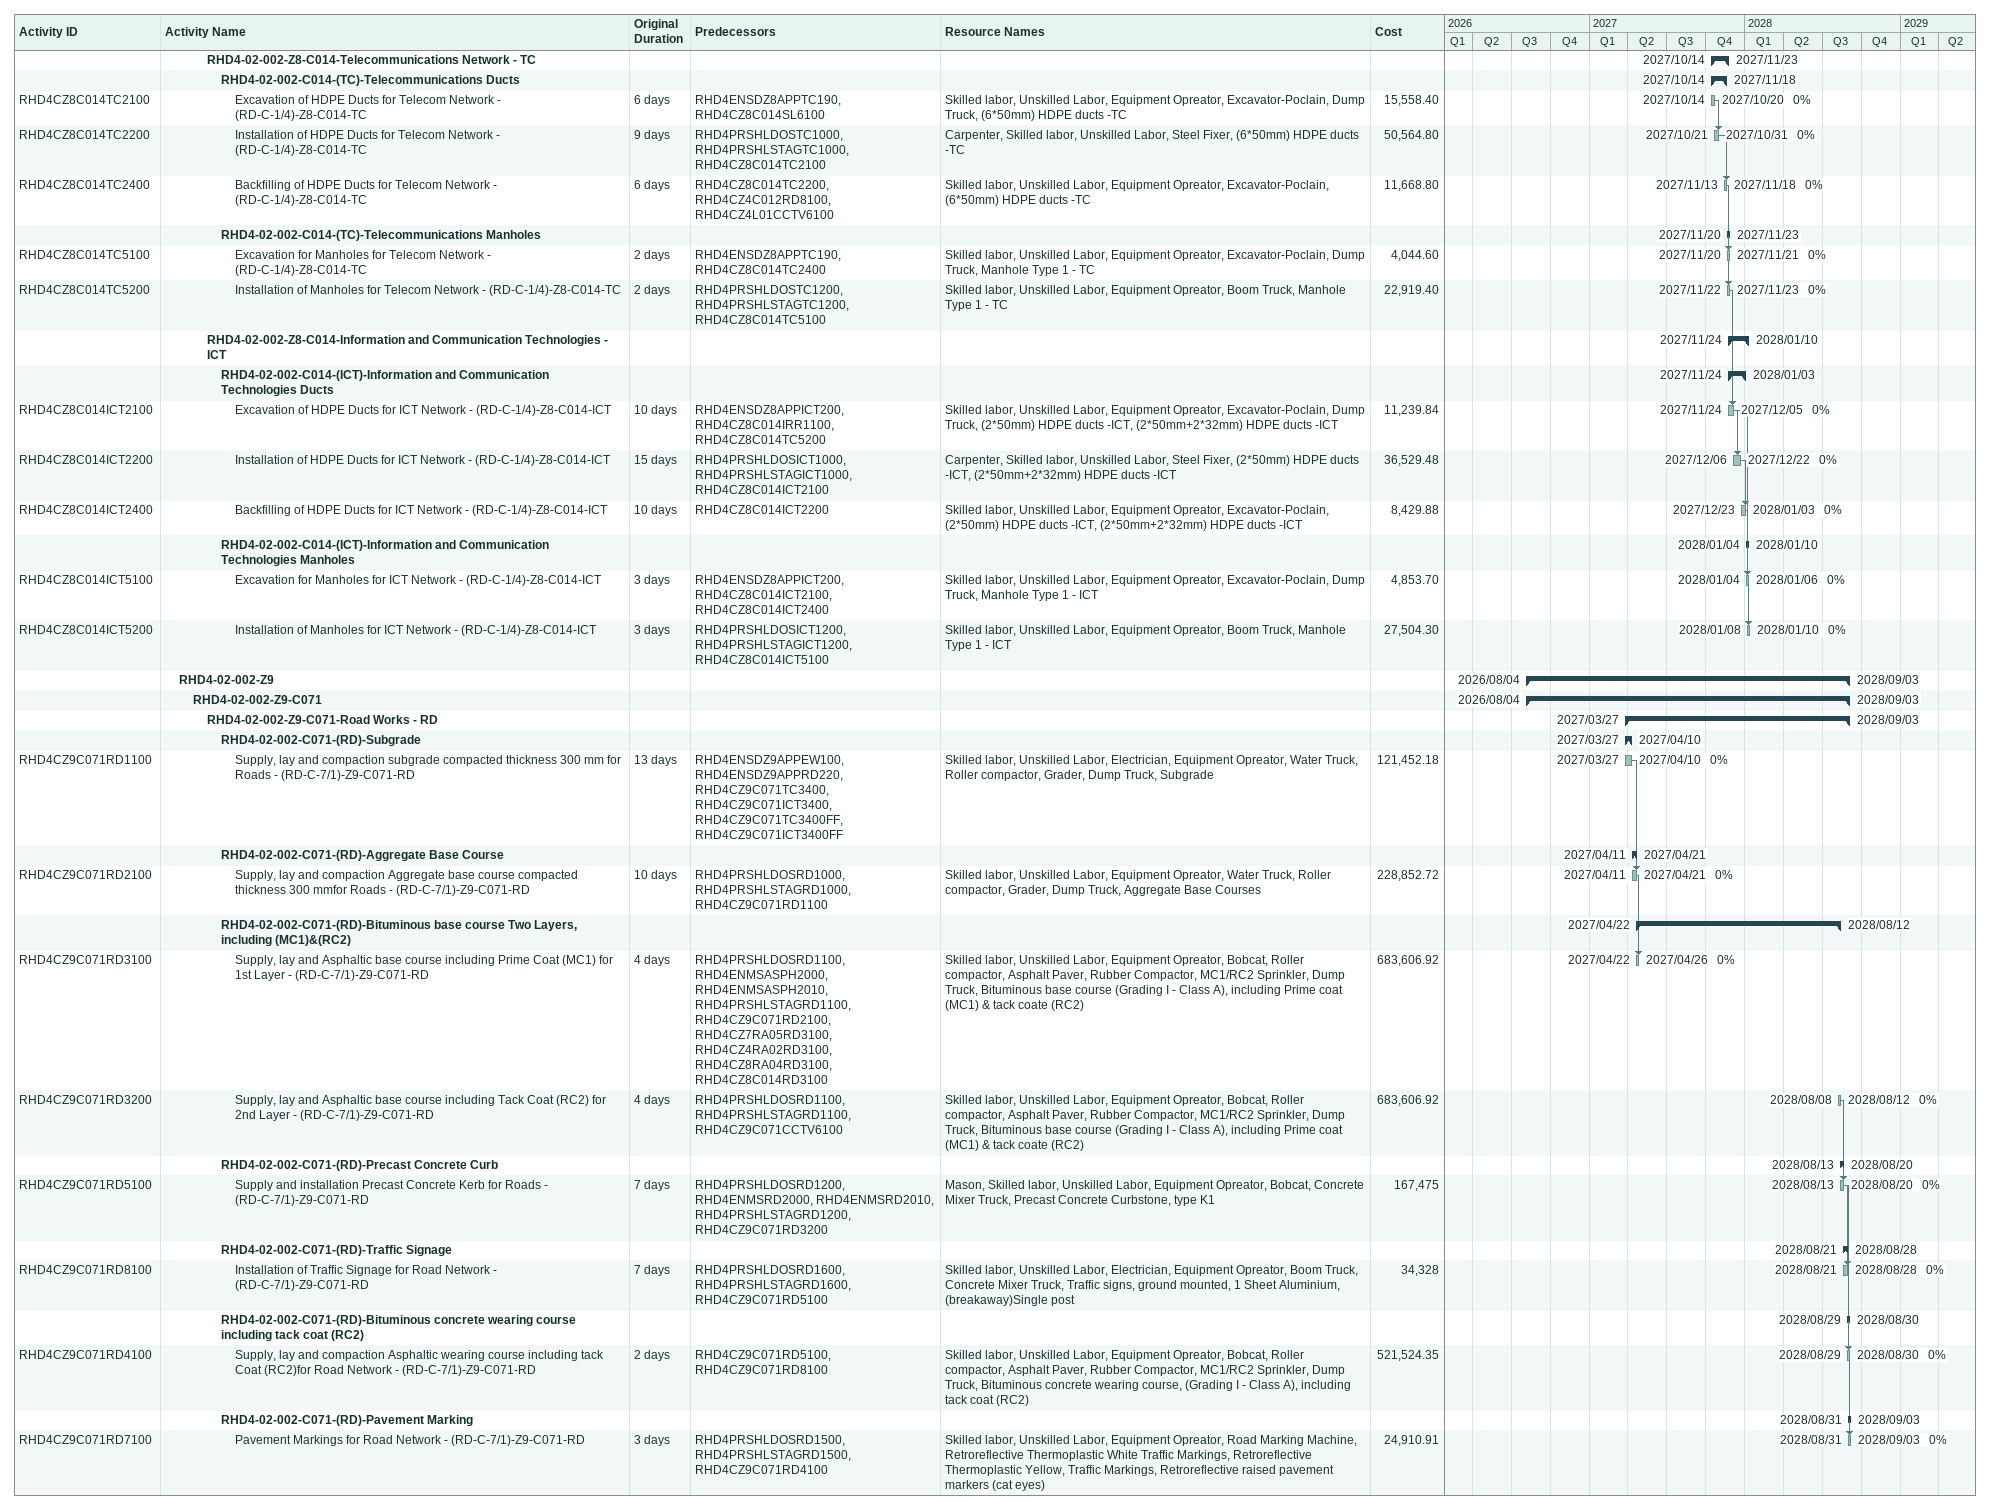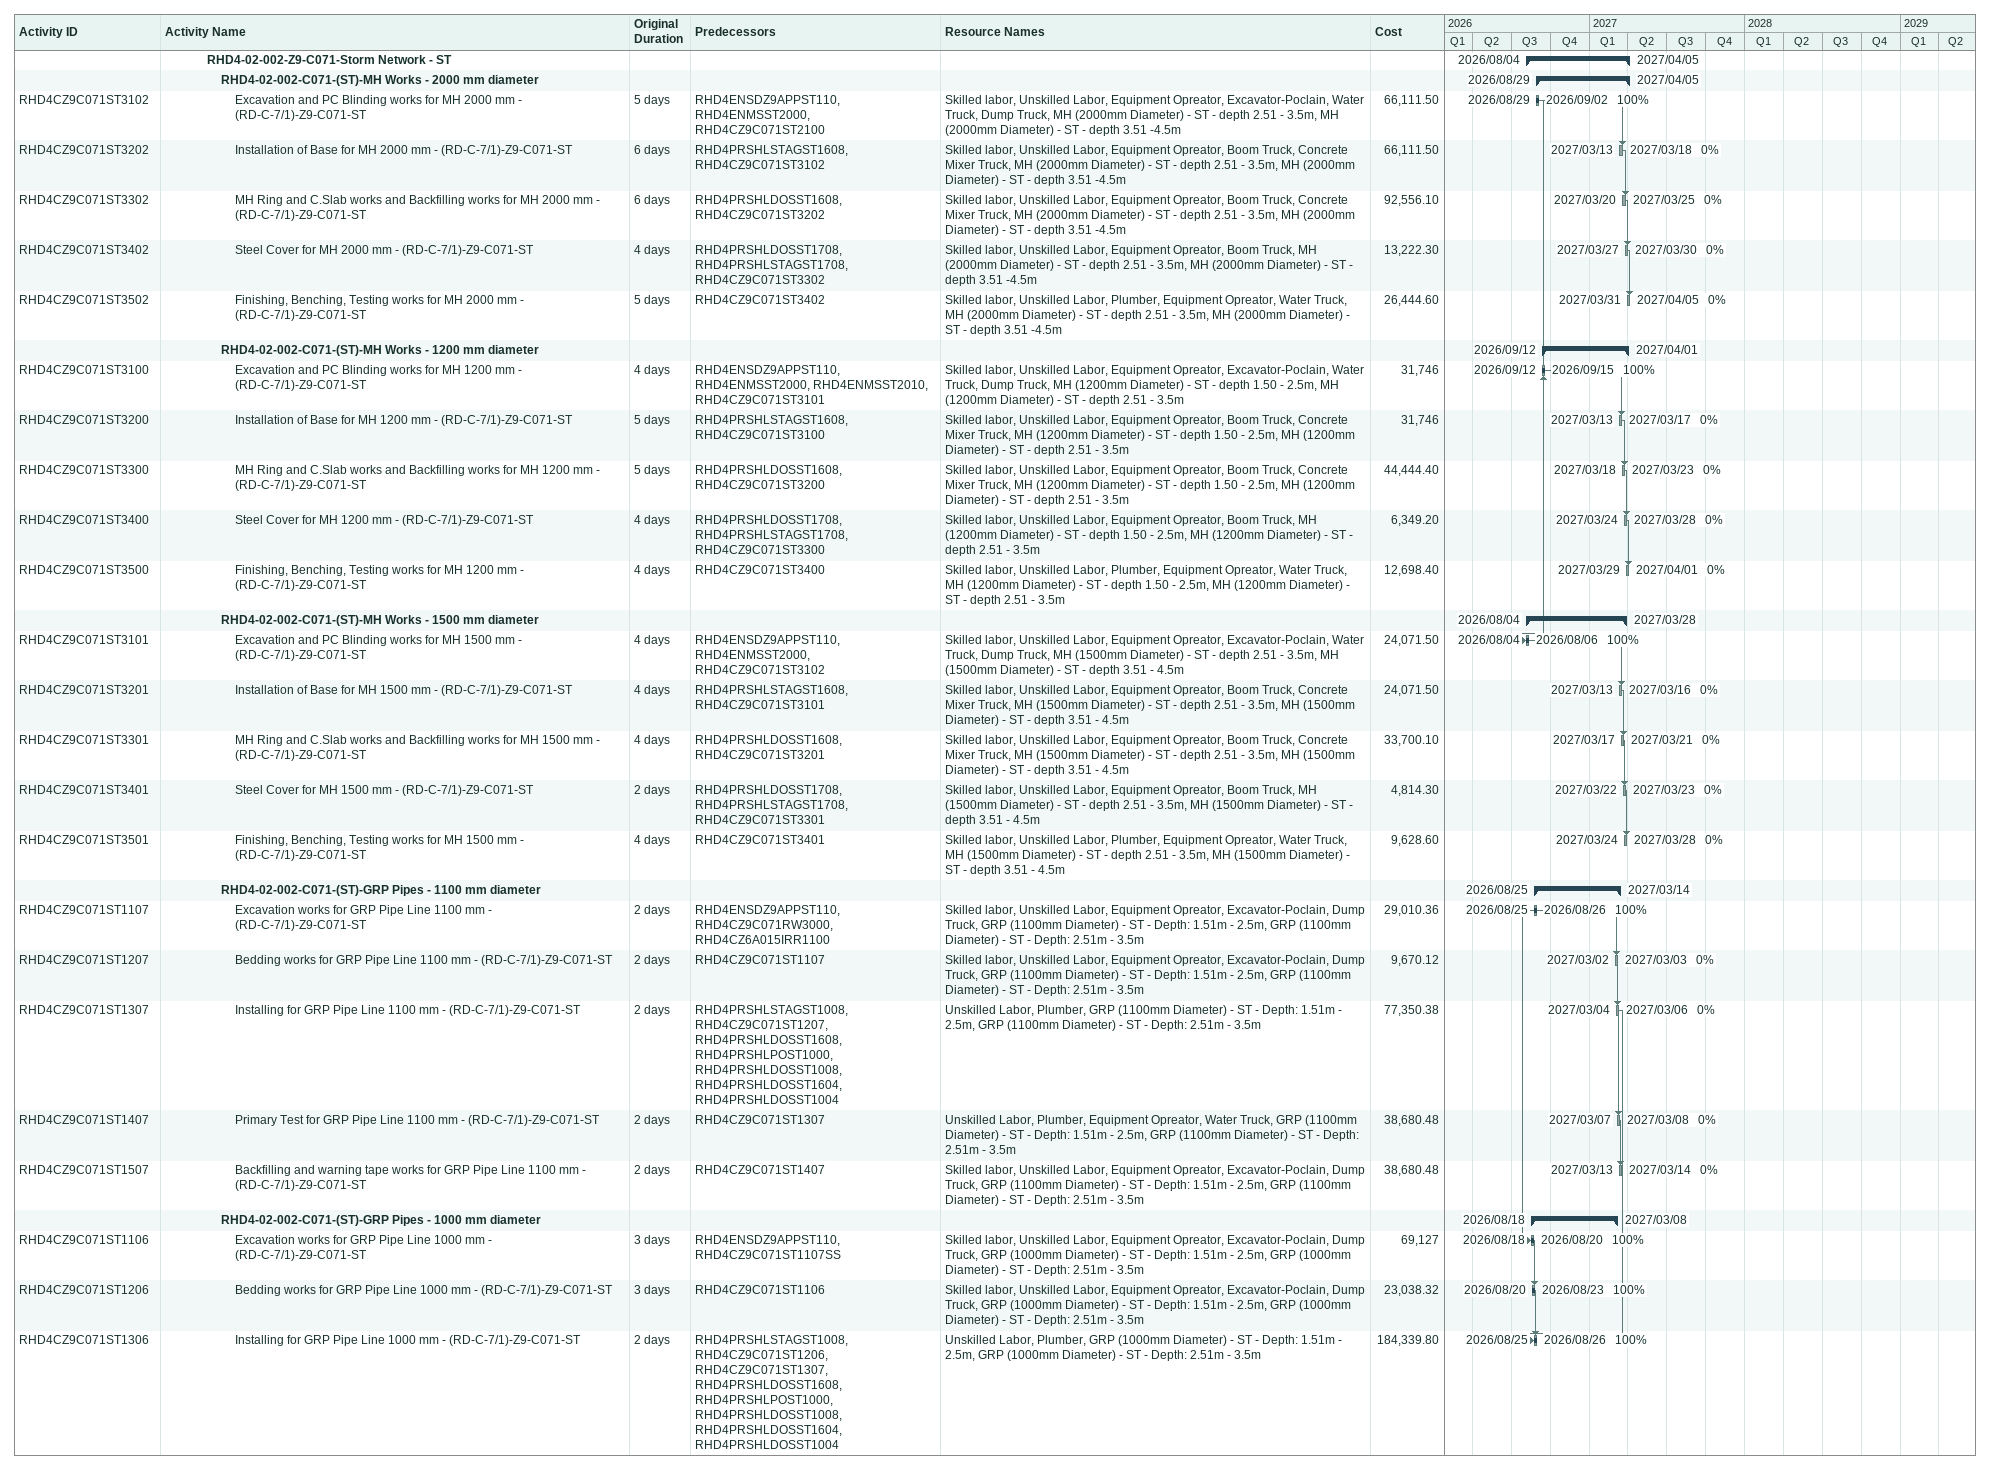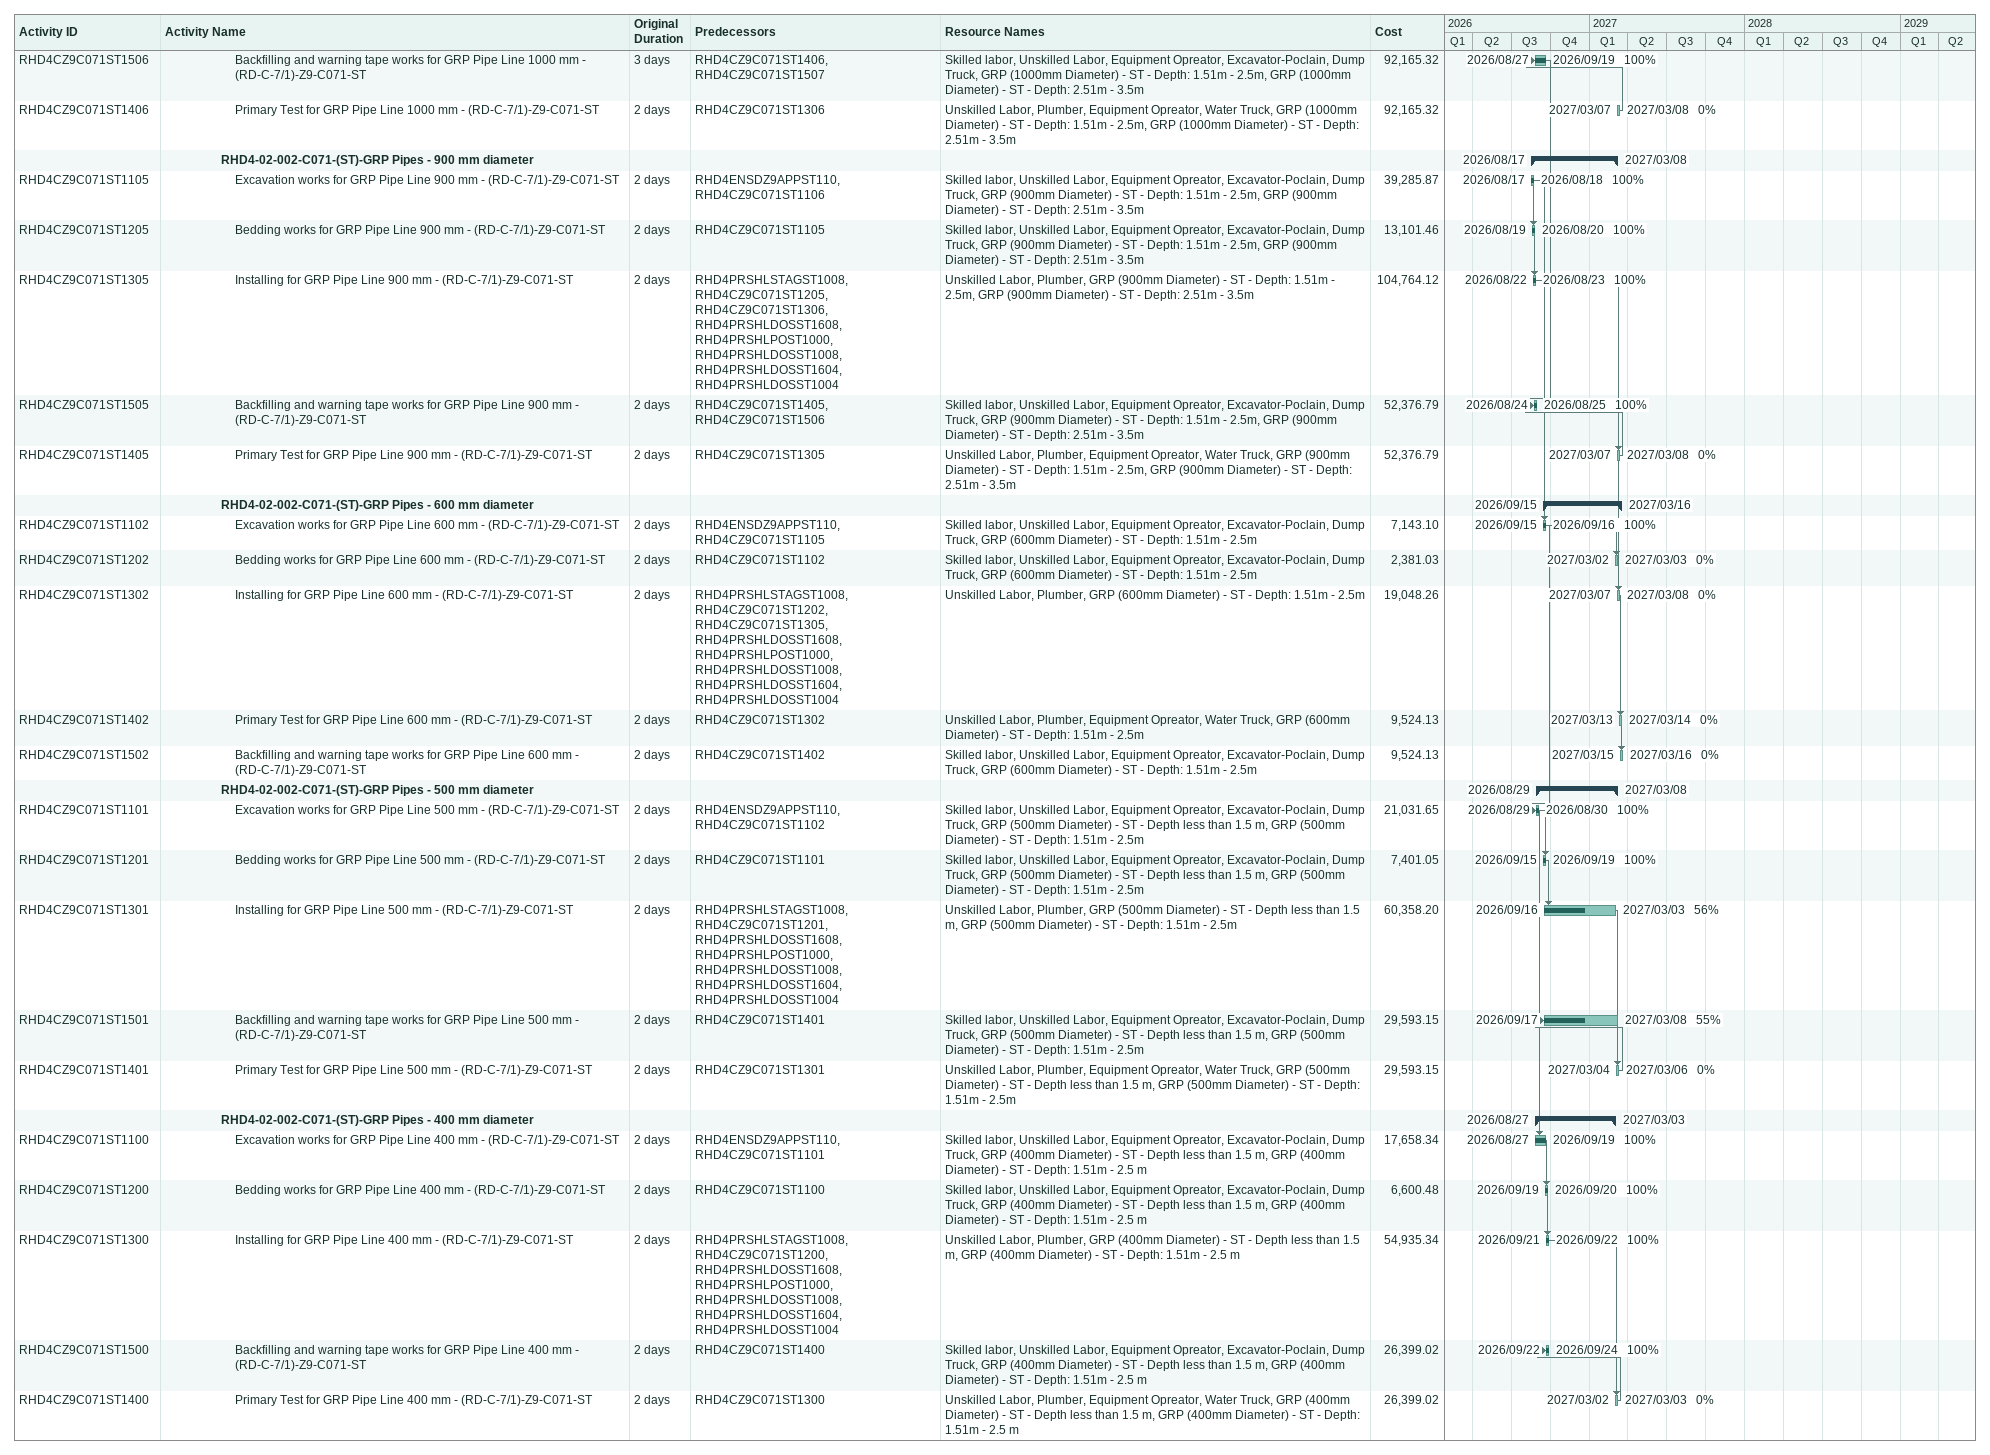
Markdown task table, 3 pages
| ID | Level | Task | Original duration | Start | Finish | Predecessors | Resources | % complete | Cost |
|---|---|---|---|---|---|---|---|---|---|
|  | 4 | **RHD4-02-002-Z8-C014-Telecommunications Network - TC** |  | 2027-10-14 | 2027-11-23 |  |  |  |  |
|  | 5 | **RHD4-02-002-C014-(TC)-Telecommunications Ducts** |  | 2027-10-14 | 2027-11-18 |  |  |  |  |
| RHD4CZ8C014TC2100 | 6 | Excavation of HDPE Ducts for Telecom Network - (RD-C-1/4)-Z8-C014-TC | 6d | 2027-10-14 | 2027-10-20 | RHD4ENSDZ8APPTC190, RHD4CZ8C014SL6100 | Skilled labor, Unskilled Labor, Equipment Opreator, Excavator-Poclain, Dump Truck, (6*50mm) HDPE ducts -TC | 0 | 15558.40 |
| RHD4CZ8C014TC2200 | 6 | Installation of HDPE Ducts for Telecom Network - (RD-C-1/4)-Z8-C014-TC | 9d | 2027-10-21 | 2027-10-31 | RHD4PRSHLDOSTC1000, RHD4PRSHLSTAGTC1000, RHD4CZ8C014TC2100 | Carpenter, Skilled labor, Unskilled Labor, Steel Fixer, (6*50mm) HDPE ducts -TC | 0 | 50564.80 |
| RHD4CZ8C014TC2400 | 6 | Backfilling of HDPE Ducts for Telecom Network - (RD-C-1/4)-Z8-C014-TC | 6d | 2027-11-13 | 2027-11-18 | RHD4CZ8C014TC2200, RHD4CZ4C012RD8100, RHD4CZ4L01CCTV6100 | Skilled labor, Unskilled Labor, Equipment Opreator, Excavator-Poclain, (6*50mm) HDPE ducts -TC | 0 | 11668.80 |
|  | 5 | **RHD4-02-002-C014-(TC)-Telecommunications Manholes** |  | 2027-11-20 | 2027-11-23 |  |  |  |  |
| RHD4CZ8C014TC5100 | 6 | Excavation for Manholes for Telecom Network - (RD-C-1/4)-Z8-C014-TC | 2d | 2027-11-20 | 2027-11-21 | RHD4ENSDZ8APPTC190, RHD4CZ8C014TC2400 | Skilled labor, Unskilled Labor, Equipment Opreator, Excavator-Poclain, Dump Truck, Manhole Type 1 - TC | 0 | 4044.60 |
| RHD4CZ8C014TC5200 | 6 | Installation of Manholes for Telecom Network - (RD-C-1/4)-Z8-C014-TC | 2d | 2027-11-22 | 2027-11-23 | RHD4PRSHLDOSTC1200, RHD4PRSHLSTAGTC1200, RHD4CZ8C014TC5100 | Skilled labor, Unskilled Labor, Equipment Opreator, Boom Truck, Manhole Type 1 - TC | 0 | 22919.40 |
|  | 4 | **RHD4-02-002-Z8-C014-Information and Communication Technologies - ICT** |  | 2027-11-24 | 2028-01-10 |  |  |  |  |
|  | 5 | **RHD4-02-002-C014-(ICT)-Information and Communication Technologies Ducts** |  | 2027-11-24 | 2028-01-03 |  |  |  |  |
| RHD4CZ8C014ICT2100 | 6 | Excavation of HDPE Ducts for ICT Network - (RD-C-1/4)-Z8-C014-ICT | 10d | 2027-11-24 | 2027-12-05 | RHD4ENSDZ8APPICT200, RHD4CZ8C014IRR1100, RHD4CZ8C014TC5200 | Skilled labor, Unskilled Labor, Equipment Opreator, Excavator-Poclain, Dump Truck, (2*50mm) HDPE ducts -ICT, (2*50mm+2*32mm) HDPE ducts -ICT | 0 | 11239.84 |
| RHD4CZ8C014ICT2200 | 6 | Installation of HDPE Ducts for ICT Network - (RD-C-1/4)-Z8-C014-ICT | 15d | 2027-12-06 | 2027-12-22 | RHD4PRSHLDOSICT1000, RHD4PRSHLSTAGICT1000, RHD4CZ8C014ICT2100 | Carpenter, Skilled labor, Unskilled Labor, Steel Fixer, (2*50mm) HDPE ducts -ICT, (2*50mm+2*32mm) HDPE ducts -ICT | 0 | 36529.48 |
| RHD4CZ8C014ICT2400 | 6 | Backfilling of HDPE Ducts for ICT Network - (RD-C-1/4)-Z8-C014-ICT | 10d | 2027-12-23 | 2028-01-03 | RHD4CZ8C014ICT2200 | Skilled labor, Unskilled Labor, Equipment Opreator, Excavator-Poclain, (2*50mm) HDPE ducts -ICT, (2*50mm+2*32mm) HDPE ducts -ICT | 0 | 8429.88 |
|  | 5 | **RHD4-02-002-C014-(ICT)-Information and Communication Technologies Manholes** |  | 2028-01-04 | 2028-01-10 |  |  |  |  |
| RHD4CZ8C014ICT5100 | 6 | Excavation for Manholes for ICT Network - (RD-C-1/4)-Z8-C014-ICT | 3d | 2028-01-04 | 2028-01-06 | RHD4ENSDZ8APPICT200, RHD4CZ8C014ICT2100, RHD4CZ8C014ICT2400 | Skilled labor, Unskilled Labor, Equipment Opreator, Excavator-Poclain, Dump Truck, Manhole Type 1 - ICT | 0 | 4853.70 |
| RHD4CZ8C014ICT5200 | 6 | Installation of Manholes for ICT Network - (RD-C-1/4)-Z8-C014-ICT | 3d | 2028-01-08 | 2028-01-10 | RHD4PRSHLDOSICT1200, RHD4PRSHLSTAGICT1200, RHD4CZ8C014ICT5100 | Skilled labor, Unskilled Labor, Equipment Opreator, Boom Truck, Manhole Type 1 - ICT | 0 | 27504.30 |
|  | 2 | **RHD4-02-002-Z9** |  | 2026-08-04 | 2028-09-03 |  |  |  |  |
|  | 3 | **RHD4-02-002-Z9-C071** |  | 2026-08-04 | 2028-09-03 |  |  |  |  |
|  | 4 | **RHD4-02-002-Z9-C071-Road Works - RD** |  | 2027-03-27 | 2028-09-03 |  |  |  |  |
|  | 5 | **RHD4-02-002-C071-(RD)-Subgrade** |  | 2027-03-27 | 2027-04-10 |  |  |  |  |
| RHD4CZ9C071RD1100 | 6 | Supply, lay and compaction subgrade compacted thickness 300 mm for Roads - (RD-C-7/1)-Z9-C071-RD | 13d | 2027-03-27 | 2027-04-10 | RHD4ENSDZ9APPEW100, RHD4ENSDZ9APPRD220, RHD4CZ9C071TC3400, RHD4CZ9C071ICT3400, RHD4CZ9C071TC3400FF, RHD4CZ9C071ICT3400FF | Skilled labor, Unskilled Labor, Electrician, Equipment Opreator, Water Truck, Roller compactor, Grader, Dump Truck, Subgrade | 0 | 121452.18 |
|  | 5 | **RHD4-02-002-C071-(RD)-Aggregate Base Course** |  | 2027-04-11 | 2027-04-21 |  |  |  |  |
| RHD4CZ9C071RD2100 | 6 | Supply, lay and compaction Aggregate base course compacted thickness 300 mmfor Roads - (RD-C-7/1)-Z9-C071-RD | 10d | 2027-04-11 | 2027-04-21 | RHD4PRSHLDOSRD1000, RHD4PRSHLSTAGRD1000, RHD4CZ9C071RD1100 | Skilled labor, Unskilled Labor, Equipment Opreator, Water Truck, Roller compactor, Grader, Dump Truck, Aggregate Base Courses | 0 | 228852.72 |
|  | 5 | **RHD4-02-002-C071-(RD)-Bituminous base course Two Layers, including (MC1)&(RC2)** |  | 2027-04-22 | 2028-08-12 |  |  |  |  |
| RHD4CZ9C071RD3100 | 6 | Supply, lay and Asphaltic base course including Prime Coat (MC1) for 1st Layer - (RD-C-7/1)-Z9-C071-RD | 4d | 2027-04-22 | 2027-04-26 | RHD4PRSHLDOSRD1100, RHD4ENMSASPH2000, RHD4ENMSASPH2010, RHD4PRSHLSTAGRD1100, RHD4CZ9C071RD2100, RHD4CZ7RA05RD3100, RHD4CZ4RA02RD3100, RHD4CZ8RA04RD3100, RHD4CZ8C014RD3100 | Skilled labor, Unskilled Labor, Equipment Opreator, Bobcat, Roller compactor, Asphalt Paver, Rubber Compactor, MC1/RC2 Sprinkler, Dump Truck, Bituminous base course (Grading I - Class A), including Prime coat (MC1) & tack coate (RC2) | 0 | 683606.92 |
| RHD4CZ9C071RD3200 | 6 | Supply, lay and Asphaltic base course including Tack Coat (RC2) for 2nd Layer - (RD-C-7/1)-Z9-C071-RD | 4d | 2028-08-08 | 2028-08-12 | RHD4PRSHLDOSRD1100, RHD4PRSHLSTAGRD1100, RHD4CZ9C071CCTV6100 | Skilled labor, Unskilled Labor, Equipment Opreator, Bobcat, Roller compactor, Asphalt Paver, Rubber Compactor, MC1/RC2 Sprinkler, Dump Truck, Bituminous base course (Grading I - Class A), including Prime coat (MC1) & tack coate (RC2) | 0 | 683606.92 |
|  | 5 | **RHD4-02-002-C071-(RD)-Precast Concrete Curb** |  | 2028-08-13 | 2028-08-20 |  |  |  |  |
| RHD4CZ9C071RD5100 | 6 | Supply and installation Precast Concrete Kerb for Roads - (RD-C-7/1)-Z9-C071-RD | 7d | 2028-08-13 | 2028-08-20 | RHD4PRSHLDOSRD1200, RHD4ENMSRD2000, RHD4ENMSRD2010, RHD4PRSHLSTAGRD1200, RHD4CZ9C071RD3200 | Mason, Skilled labor, Unskilled Labor, Equipment Opreator, Bobcat, Concrete Mixer Truck, Precast Concrete Curbstone, type K1 | 0 | 167475 |
|  | 5 | **RHD4-02-002-C071-(RD)-Traffic Signage** |  | 2028-08-21 | 2028-08-28 |  |  |  |  |
| RHD4CZ9C071RD8100 | 6 | Installation of Traffic Signage for Road Network - (RD-C-7/1)-Z9-C071-RD | 7d | 2028-08-21 | 2028-08-28 | RHD4PRSHLDOSRD1600, RHD4PRSHLSTAGRD1600, RHD4CZ9C071RD5100 | Skilled labor, Unskilled Labor, Electrician, Equipment Opreator, Boom Truck, Concrete Mixer Truck, Traffic signs, ground mounted, 1 Sheet Aluminium, (breakaway)Single post | 0 | 34328 |
|  | 5 | **RHD4-02-002-C071-(RD)-Bituminous concrete wearing course including tack coat (RC2)** |  | 2028-08-29 | 2028-08-30 |  |  |  |  |
| RHD4CZ9C071RD4100 | 6 | Supply, lay and compaction Asphaltic wearing course including tack Coat (RC2)for Road Network - (RD-C-7/1)-Z9-C071-RD | 2d | 2028-08-29 | 2028-08-30 | RHD4CZ9C071RD5100, RHD4CZ9C071RD8100 | Skilled labor, Unskilled Labor, Equipment Opreator, Bobcat, Roller compactor, Asphalt Paver, Rubber Compactor, MC1/RC2 Sprinkler, Dump Truck, Bituminous concrete wearing course, (Grading I - Class A), including tack coat (RC2) | 0 | 521524.35 |
|  | 5 | **RHD4-02-002-C071-(RD)-Pavement Marking** |  | 2028-08-31 | 2028-09-03 |  |  |  |  |
| RHD4CZ9C071RD7100 | 6 | Pavement Markings for Road Network - (RD-C-7/1)-Z9-C071-RD | 3d | 2028-08-31 | 2028-09-03 | RHD4PRSHLDOSRD1500, RHD4PRSHLSTAGRD1500, RHD4CZ9C071RD4100 | Skilled labor, Unskilled Labor, Equipment Opreator, Road Marking Machine, Retroreflective Thermoplastic White Traffic Markings, Retroreflective Thermoplastic Yellow, Traffic Markings, Retroreflective raised pavement markers (cat eyes) | 0 | 24910.91 |
|  | 4 | **RHD4-02-002-Z9-C071-Storm Network - ST** |  | 2026-08-04 | 2027-04-05 |  |  |  |  |
|  | 5 | **RHD4-02-002-C071-(ST)-MH Works - 2000 mm diameter** |  | 2026-08-29 | 2027-04-05 |  |  |  |  |
| RHD4CZ9C071ST3102 | 6 | Excavation and PC Blinding works for MH 2000 mm - (RD-C-7/1)-Z9-C071-ST | 5d | 2026-08-29 | 2026-09-02 | RHD4ENSDZ9APPST110, RHD4ENMSST2000, RHD4CZ9C071ST2100 | Skilled labor, Unskilled Labor, Equipment Opreator, Excavator-Poclain, Water Truck, Dump Truck, MH (2000mm Diameter) - ST - depth 2.51 - 3.5m, MH (2000mm Diameter) - ST - depth 3.51 -4.5m | 100 | 66111.50 |
| RHD4CZ9C071ST3202 | 6 | Installation of Base for MH 2000 mm - (RD-C-7/1)-Z9-C071-ST | 6d | 2027-03-13 | 2027-03-18 | RHD4PRSHLSTAGST1608, RHD4CZ9C071ST3102 | Skilled labor, Unskilled Labor, Equipment Opreator, Boom Truck, Concrete Mixer Truck, MH (2000mm Diameter) - ST - depth 2.51 - 3.5m, MH (2000mm Diameter) - ST - depth 3.51 -4.5m | 0 | 66111.50 |
| RHD4CZ9C071ST3302 | 6 | MH Ring and C.Slab works and Backfilling works for MH 2000 mm - (RD-C-7/1)-Z9-C071-ST | 6d | 2027-03-20 | 2027-03-25 | RHD4PRSHLDOSST1608, RHD4CZ9C071ST3202 | Skilled labor, Unskilled Labor, Equipment Opreator, Boom Truck, Concrete Mixer Truck, MH (2000mm Diameter) - ST - depth 2.51 - 3.5m, MH (2000mm Diameter) - ST - depth 3.51 -4.5m | 0 | 92556.10 |
| RHD4CZ9C071ST3402 | 6 | Steel Cover for MH 2000 mm - (RD-C-7/1)-Z9-C071-ST | 4d | 2027-03-27 | 2027-03-30 | RHD4PRSHLDOSST1708, RHD4PRSHLSTAGST1708, RHD4CZ9C071ST3302 | Skilled labor, Unskilled Labor, Equipment Opreator, Boom Truck, MH (2000mm Diameter) - ST - depth 2.51 - 3.5m, MH (2000mm Diameter) - ST - depth 3.51 -4.5m | 0 | 13222.30 |
| RHD4CZ9C071ST3502 | 6 | Finishing, Benching, Testing works for MH 2000 mm - (RD-C-7/1)-Z9-C071-ST | 5d | 2027-03-31 | 2027-04-05 | RHD4CZ9C071ST3402 | Skilled labor, Unskilled Labor, Plumber, Equipment Opreator, Water Truck, MH (2000mm Diameter) - ST - depth 2.51 - 3.5m, MH (2000mm Diameter) - ST - depth 3.51 -4.5m | 0 | 26444.60 |
|  | 5 | **RHD4-02-002-C071-(ST)-MH Works - 1200 mm diameter** |  | 2026-09-12 | 2027-04-01 |  |  |  |  |
| RHD4CZ9C071ST3100 | 6 | Excavation and PC Blinding works for MH 1200 mm - (RD-C-7/1)-Z9-C071-ST | 4d | 2026-09-12 | 2026-09-15 | RHD4ENSDZ9APPST110, RHD4ENMSST2000, RHD4ENMSST2010, RHD4CZ9C071ST3101 | Skilled labor, Unskilled Labor, Equipment Opreator, Excavator-Poclain, Water Truck, Dump Truck, MH (1200mm Diameter) - ST - depth 1.50 - 2.5m, MH (1200mm Diameter) - ST - depth 2.51 - 3.5m | 100 | 31746 |
| RHD4CZ9C071ST3200 | 6 | Installation of Base for MH 1200 mm - (RD-C-7/1)-Z9-C071-ST | 5d | 2027-03-13 | 2027-03-17 | RHD4PRSHLSTAGST1608, RHD4CZ9C071ST3100 | Skilled labor, Unskilled Labor, Equipment Opreator, Boom Truck, Concrete Mixer Truck, MH (1200mm Diameter) - ST - depth 1.50 - 2.5m, MH (1200mm Diameter) - ST - depth 2.51 - 3.5m | 0 | 31746 |
| RHD4CZ9C071ST3300 | 6 | MH Ring and C.Slab works and Backfilling works for MH 1200 mm - (RD-C-7/1)-Z9-C071-ST | 5d | 2027-03-18 | 2027-03-23 | RHD4PRSHLDOSST1608, RHD4CZ9C071ST3200 | Skilled labor, Unskilled Labor, Equipment Opreator, Boom Truck, Concrete Mixer Truck, MH (1200mm Diameter) - ST - depth 1.50 - 2.5m, MH (1200mm Diameter) - ST - depth 2.51 - 3.5m | 0 | 44444.40 |
| RHD4CZ9C071ST3400 | 6 | Steel Cover for MH 1200 mm - (RD-C-7/1)-Z9-C071-ST | 4d | 2027-03-24 | 2027-03-28 | RHD4PRSHLDOSST1708, RHD4PRSHLSTAGST1708, RHD4CZ9C071ST3300 | Skilled labor, Unskilled Labor, Equipment Opreator, Boom Truck, MH (1200mm Diameter) - ST - depth 1.50 - 2.5m, MH (1200mm Diameter) - ST - depth 2.51 - 3.5m | 0 | 6349.20 |
| RHD4CZ9C071ST3500 | 6 | Finishing, Benching, Testing works for MH 1200 mm - (RD-C-7/1)-Z9-C071-ST | 4d | 2027-03-29 | 2027-04-01 | RHD4CZ9C071ST3400 | Skilled labor, Unskilled Labor, Plumber, Equipment Opreator, Water Truck, MH (1200mm Diameter) - ST - depth 1.50 - 2.5m, MH (1200mm Diameter) - ST - depth 2.51 - 3.5m | 0 | 12698.40 |
|  | 5 | **RHD4-02-002-C071-(ST)-MH Works - 1500 mm diameter** |  | 2026-08-04 | 2027-03-28 |  |  |  |  |
| RHD4CZ9C071ST3101 | 6 | Excavation and PC Blinding works for MH 1500 mm - (RD-C-7/1)-Z9-C071-ST | 4d | 2026-08-04 | 2026-08-06 | RHD4ENSDZ9APPST110, RHD4ENMSST2000, RHD4CZ9C071ST3102 | Skilled labor, Unskilled Labor, Equipment Opreator, Excavator-Poclain, Water Truck, Dump Truck, MH (1500mm Diameter) - ST - depth 2.51 - 3.5m, MH (1500mm Diameter) - ST - depth 3.51 - 4.5m | 100 | 24071.50 |
| RHD4CZ9C071ST3201 | 6 | Installation of Base for MH 1500 mm - (RD-C-7/1)-Z9-C071-ST | 4d | 2027-03-13 | 2027-03-16 | RHD4PRSHLSTAGST1608, RHD4CZ9C071ST3101 | Skilled labor, Unskilled Labor, Equipment Opreator, Boom Truck, Concrete Mixer Truck, MH (1500mm Diameter) - ST - depth 2.51 - 3.5m, MH (1500mm Diameter) - ST - depth 3.51 - 4.5m | 0 | 24071.50 |
| RHD4CZ9C071ST3301 | 6 | MH Ring and C.Slab works and Backfilling works for MH 1500 mm - (RD-C-7/1)-Z9-C071-ST | 4d | 2027-03-17 | 2027-03-21 | RHD4PRSHLDOSST1608, RHD4CZ9C071ST3201 | Skilled labor, Unskilled Labor, Equipment Opreator, Boom Truck, Concrete Mixer Truck, MH (1500mm Diameter) - ST - depth 2.51 - 3.5m, MH (1500mm Diameter) - ST - depth 3.51 - 4.5m | 0 | 33700.10 |
| RHD4CZ9C071ST3401 | 6 | Steel Cover for MH 1500 mm - (RD-C-7/1)-Z9-C071-ST | 2d | 2027-03-22 | 2027-03-23 | RHD4PRSHLDOSST1708, RHD4PRSHLSTAGST1708, RHD4CZ9C071ST3301 | Skilled labor, Unskilled Labor, Equipment Opreator, Boom Truck, MH (1500mm Diameter) - ST - depth 2.51 - 3.5m, MH (1500mm Diameter) - ST - depth 3.51 - 4.5m | 0 | 4814.30 |
| RHD4CZ9C071ST3501 | 6 | Finishing, Benching, Testing works for MH 1500 mm - (RD-C-7/1)-Z9-C071-ST | 4d | 2027-03-24 | 2027-03-28 | RHD4CZ9C071ST3401 | Skilled labor, Unskilled Labor, Plumber, Equipment Opreator, Water Truck, MH (1500mm Diameter) - ST - depth 2.51 - 3.5m, MH (1500mm Diameter) - ST - depth 3.51 - 4.5m | 0 | 9628.60 |
|  | 5 | **RHD4-02-002-C071-(ST)-GRP Pipes - 1100 mm diameter** |  | 2026-08-25 | 2027-03-14 |  |  |  |  |
| RHD4CZ9C071ST1107 | 6 | Excavation works for GRP Pipe Line 1100 mm - (RD-C-7/1)-Z9-C071-ST | 2d | 2026-08-25 | 2026-08-26 | RHD4ENSDZ9APPST110, RHD4CZ9C071RW3000, RHD4CZ6A015IRR1100 | Skilled labor, Unskilled Labor, Equipment Opreator, Excavator-Poclain, Dump Truck, GRP (1100mm Diameter) - ST - Depth: 1.51m - 2.5m, GRP (1100mm Diameter) - ST - Depth: 2.51m - 3.5m | 100 | 29010.36 |
| RHD4CZ9C071ST1207 | 6 | Bedding works for GRP Pipe Line 1100 mm - (RD-C-7/1)-Z9-C071-ST | 2d | 2027-03-02 | 2027-03-03 | RHD4CZ9C071ST1107 | Skilled labor, Unskilled Labor, Equipment Opreator, Excavator-Poclain, Dump Truck, GRP (1100mm Diameter) - ST - Depth: 1.51m - 2.5m, GRP (1100mm Diameter) - ST - Depth: 2.51m - 3.5m | 0 | 9670.12 |
| RHD4CZ9C071ST1307 | 6 | Installing for GRP Pipe Line 1100 mm - (RD-C-7/1)-Z9-C071-ST | 2d | 2027-03-04 | 2027-03-06 | RHD4PRSHLSTAGST1008, RHD4CZ9C071ST1207, RHD4PRSHLDOSST1608, RHD4PRSHLPOST1000, RHD4PRSHLDOSST1008, RHD4PRSHLDOSST1604, RHD4PRSHLDOSST1004 | Unskilled Labor, Plumber, GRP (1100mm Diameter) - ST - Depth: 1.51m - 2.5m, GRP (1100mm Diameter) - ST - Depth: 2.51m - 3.5m | 0 | 77350.38 |
| RHD4CZ9C071ST1407 | 6 | Primary Test for GRP Pipe Line 1100 mm - (RD-C-7/1)-Z9-C071-ST | 2d | 2027-03-07 | 2027-03-08 | RHD4CZ9C071ST1307 | Unskilled Labor, Plumber, Equipment Opreator, Water Truck, GRP (1100mm Diameter) - ST - Depth: 1.51m - 2.5m, GRP (1100mm Diameter) - ST - Depth: 2.51m - 3.5m | 0 | 38680.48 |
| RHD4CZ9C071ST1507 | 6 | Backfilling and warning tape works for GRP Pipe Line 1100 mm - (RD-C-7/1)-Z9-C071-ST | 2d | 2027-03-13 | 2027-03-14 | RHD4CZ9C071ST1407 | Skilled labor, Unskilled Labor, Equipment Opreator, Excavator-Poclain, Dump Truck, GRP (1100mm Diameter) - ST - Depth: 1.51m - 2.5m, GRP (1100mm Diameter) - ST - Depth: 2.51m - 3.5m | 0 | 38680.48 |
|  | 5 | **RHD4-02-002-C071-(ST)-GRP Pipes - 1000 mm diameter** |  | 2026-08-18 | 2027-03-08 |  |  |  |  |
| RHD4CZ9C071ST1106 | 6 | Excavation works for GRP Pipe Line 1000 mm - (RD-C-7/1)-Z9-C071-ST | 3d | 2026-08-18 | 2026-08-20 | RHD4ENSDZ9APPST110, RHD4CZ9C071ST1107SS | Skilled labor, Unskilled Labor, Equipment Opreator, Excavator-Poclain, Dump Truck, GRP (1000mm Diameter) - ST - Depth: 1.51m - 2.5m, GRP (1000mm Diameter) - ST - Depth: 2.51m - 3.5m | 100 | 69127 |
| RHD4CZ9C071ST1206 | 6 | Bedding works for GRP Pipe Line 1000 mm - (RD-C-7/1)-Z9-C071-ST | 3d | 2026-08-20 | 2026-08-23 | RHD4CZ9C071ST1106 | Skilled labor, Unskilled Labor, Equipment Opreator, Excavator-Poclain, Dump Truck, GRP (1000mm Diameter) - ST - Depth: 1.51m - 2.5m, GRP (1000mm Diameter) - ST - Depth: 2.51m - 3.5m | 100 | 23038.32 |
| RHD4CZ9C071ST1306 | 6 | Installing for GRP Pipe Line 1000 mm - (RD-C-7/1)-Z9-C071-ST | 2d | 2026-08-25 | 2026-08-26 | RHD4PRSHLSTAGST1008, RHD4CZ9C071ST1206, RHD4CZ9C071ST1307, RHD4PRSHLDOSST1608, RHD4PRSHLPOST1000, RHD4PRSHLDOSST1008, RHD4PRSHLDOSST1604, RHD4PRSHLDOSST1004 | Unskilled Labor, Plumber, GRP (1000mm Diameter) - ST - Depth: 1.51m - 2.5m, GRP (1000mm Diameter) - ST - Depth: 2.51m - 3.5m | 100 | 184339.80 |
| RHD4CZ9C071ST1506 | 6 | Backfilling and warning tape works for GRP Pipe Line 1000 mm - (RD-C-7/1)-Z9-C071-ST | 3d | 2026-08-27 | 2026-09-19 | RHD4CZ9C071ST1406, RHD4CZ9C071ST1507 | Skilled labor, Unskilled Labor, Equipment Opreator, Excavator-Poclain, Dump Truck, GRP (1000mm Diameter) - ST - Depth: 1.51m - 2.5m, GRP (1000mm Diameter) - ST - Depth: 2.51m - 3.5m | 100 | 92165.32 |
| RHD4CZ9C071ST1406 | 6 | Primary Test for GRP Pipe Line 1000 mm - (RD-C-7/1)-Z9-C071-ST | 2d | 2027-03-07 | 2027-03-08 | RHD4CZ9C071ST1306 | Unskilled Labor, Plumber, Equipment Opreator, Water Truck, GRP (1000mm Diameter) - ST - Depth: 1.51m - 2.5m, GRP (1000mm Diameter) - ST - Depth: 2.51m - 3.5m | 0 | 92165.32 |
|  | 5 | **RHD4-02-002-C071-(ST)-GRP Pipes - 900 mm diameter** |  | 2026-08-17 | 2027-03-08 |  |  |  |  |
| RHD4CZ9C071ST1105 | 6 | Excavation works for GRP Pipe Line 900 mm - (RD-C-7/1)-Z9-C071-ST | 2d | 2026-08-17 | 2026-08-18 | RHD4ENSDZ9APPST110, RHD4CZ9C071ST1106 | Skilled labor, Unskilled Labor, Equipment Opreator, Excavator-Poclain, Dump Truck, GRP (900mm Diameter) - ST - Depth: 1.51m - 2.5m, GRP (900mm Diameter) - ST - Depth: 2.51m - 3.5m | 100 | 39285.87 |
| RHD4CZ9C071ST1205 | 6 | Bedding works for GRP Pipe Line 900 mm - (RD-C-7/1)-Z9-C071-ST | 2d | 2026-08-19 | 2026-08-20 | RHD4CZ9C071ST1105 | Skilled labor, Unskilled Labor, Equipment Opreator, Excavator-Poclain, Dump Truck, GRP (900mm Diameter) - ST - Depth: 1.51m - 2.5m, GRP (900mm Diameter) - ST - Depth: 2.51m - 3.5m | 100 | 13101.46 |
| RHD4CZ9C071ST1305 | 6 | Installing for GRP Pipe Line 900 mm - (RD-C-7/1)-Z9-C071-ST | 2d | 2026-08-22 | 2026-08-23 | RHD4PRSHLSTAGST1008, RHD4CZ9C071ST1205, RHD4CZ9C071ST1306, RHD4PRSHLDOSST1608, RHD4PRSHLPOST1000, RHD4PRSHLDOSST1008, RHD4PRSHLDOSST1604, RHD4PRSHLDOSST1004 | Unskilled Labor, Plumber, GRP (900mm Diameter) - ST - Depth: 1.51m - 2.5m, GRP (900mm Diameter) - ST - Depth: 2.51m - 3.5m | 100 | 104764.12 |
| RHD4CZ9C071ST1505 | 6 | Backfilling and warning tape works for GRP Pipe Line 900 mm - (RD-C-7/1)-Z9-C071-ST | 2d | 2026-08-24 | 2026-08-25 | RHD4CZ9C071ST1405, RHD4CZ9C071ST1506 | Skilled labor, Unskilled Labor, Equipment Opreator, Excavator-Poclain, Dump Truck, GRP (900mm Diameter) - ST - Depth: 1.51m - 2.5m, GRP (900mm Diameter) - ST - Depth: 2.51m - 3.5m | 100 | 52376.79 |
| RHD4CZ9C071ST1405 | 6 | Primary Test for GRP Pipe Line 900 mm - (RD-C-7/1)-Z9-C071-ST | 2d | 2027-03-07 | 2027-03-08 | RHD4CZ9C071ST1305 | Unskilled Labor, Plumber, Equipment Opreator, Water Truck, GRP (900mm Diameter) - ST - Depth: 1.51m - 2.5m, GRP (900mm Diameter) - ST - Depth: 2.51m - 3.5m | 0 | 52376.79 |
|  | 5 | **RHD4-02-002-C071-(ST)-GRP Pipes - 600 mm diameter** |  | 2026-09-15 | 2027-03-16 |  |  |  |  |
| RHD4CZ9C071ST1102 | 6 | Excavation works for GRP Pipe Line 600 mm - (RD-C-7/1)-Z9-C071-ST | 2d | 2026-09-15 | 2026-09-16 | RHD4ENSDZ9APPST110, RHD4CZ9C071ST1105 | Skilled labor, Unskilled Labor, Equipment Opreator, Excavator-Poclain, Dump Truck, GRP (600mm Diameter) - ST - Depth: 1.51m - 2.5m | 100 | 7143.10 |
| RHD4CZ9C071ST1202 | 6 | Bedding works for GRP Pipe Line 600 mm - (RD-C-7/1)-Z9-C071-ST | 2d | 2027-03-02 | 2027-03-03 | RHD4CZ9C071ST1102 | Skilled labor, Unskilled Labor, Equipment Opreator, Excavator-Poclain, Dump Truck, GRP (600mm Diameter) - ST - Depth: 1.51m - 2.5m | 0 | 2381.03 |
| RHD4CZ9C071ST1302 | 6 | Installing for GRP Pipe Line 600 mm - (RD-C-7/1)-Z9-C071-ST | 2d | 2027-03-07 | 2027-03-08 | RHD4PRSHLSTAGST1008, RHD4CZ9C071ST1202, RHD4CZ9C071ST1305, RHD4PRSHLDOSST1608, RHD4PRSHLPOST1000, RHD4PRSHLDOSST1008, RHD4PRSHLDOSST1604, RHD4PRSHLDOSST1004 | Unskilled Labor, Plumber, GRP (600mm Diameter) - ST - Depth: 1.51m - 2.5m | 0 | 19048.26 |
| RHD4CZ9C071ST1402 | 6 | Primary Test for GRP Pipe Line 600 mm - (RD-C-7/1)-Z9-C071-ST | 2d | 2027-03-13 | 2027-03-14 | RHD4CZ9C071ST1302 | Unskilled Labor, Plumber, Equipment Opreator, Water Truck, GRP (600mm Diameter) - ST - Depth: 1.51m - 2.5m | 0 | 9524.13 |
| RHD4CZ9C071ST1502 | 6 | Backfilling and warning tape works for GRP Pipe Line 600 mm - (RD-C-7/1)-Z9-C071-ST | 2d | 2027-03-15 | 2027-03-16 | RHD4CZ9C071ST1402 | Skilled labor, Unskilled Labor, Equipment Opreator, Excavator-Poclain, Dump Truck, GRP (600mm Diameter) - ST - Depth: 1.51m - 2.5m | 0 | 9524.13 |
|  | 5 | **RHD4-02-002-C071-(ST)-GRP Pipes - 500 mm diameter** |  | 2026-08-29 | 2027-03-08 |  |  |  |  |
| RHD4CZ9C071ST1101 | 6 | Excavation works for GRP Pipe Line 500 mm - (RD-C-7/1)-Z9-C071-ST | 2d | 2026-08-29 | 2026-08-30 | RHD4ENSDZ9APPST110, RHD4CZ9C071ST1102 | Skilled labor, Unskilled Labor, Equipment Opreator, Excavator-Poclain, Dump Truck, GRP (500mm Diameter) - ST - Depth less than 1.5 m, GRP (500mm Diameter) - ST - Depth: 1.51m - 2.5m | 100 | 21031.65 |
| RHD4CZ9C071ST1201 | 6 | Bedding works for GRP Pipe Line 500 mm - (RD-C-7/1)-Z9-C071-ST | 2d | 2026-09-15 | 2026-09-19 | RHD4CZ9C071ST1101 | Skilled labor, Unskilled Labor, Equipment Opreator, Excavator-Poclain, Dump Truck, GRP (500mm Diameter) - ST - Depth less than 1.5 m, GRP (500mm Diameter) - ST - Depth: 1.51m - 2.5m | 100 | 7401.05 |
| RHD4CZ9C071ST1301 | 6 | Installing for GRP Pipe Line 500 mm - (RD-C-7/1)-Z9-C071-ST | 2d | 2026-09-16 | 2027-03-03 | RHD4PRSHLSTAGST1008, RHD4CZ9C071ST1201, RHD4PRSHLDOSST1608, RHD4PRSHLPOST1000, RHD4PRSHLDOSST1008, RHD4PRSHLDOSST1604, RHD4PRSHLDOSST1004 | Unskilled Labor, Plumber, GRP (500mm Diameter) - ST - Depth less than 1.5 m, GRP (500mm Diameter) - ST - Depth: 1.51m - 2.5m | 56 | 60358.20 |
| RHD4CZ9C071ST1501 | 6 | Backfilling and warning tape works for GRP Pipe Line 500 mm - (RD-C-7/1)-Z9-C071-ST | 2d | 2026-09-17 | 2027-03-08 | RHD4CZ9C071ST1401 | Skilled labor, Unskilled Labor, Equipment Opreator, Excavator-Poclain, Dump Truck, GRP (500mm Diameter) - ST - Depth less than 1.5 m, GRP (500mm Diameter) - ST - Depth: 1.51m - 2.5m | 55 | 29593.15 |
| RHD4CZ9C071ST1401 | 6 | Primary Test for GRP Pipe Line 500 mm - (RD-C-7/1)-Z9-C071-ST | 2d | 2027-03-04 | 2027-03-06 | RHD4CZ9C071ST1301 | Unskilled Labor, Plumber, Equipment Opreator, Water Truck, GRP (500mm Diameter) - ST - Depth less than 1.5 m, GRP (500mm Diameter) - ST - Depth: 1.51m - 2.5m | 0 | 29593.15 |
|  | 5 | **RHD4-02-002-C071-(ST)-GRP Pipes - 400 mm diameter** |  | 2026-08-27 | 2027-03-03 |  |  |  |  |
| RHD4CZ9C071ST1100 | 6 | Excavation works for GRP Pipe Line 400 mm - (RD-C-7/1)-Z9-C071-ST | 2d | 2026-08-27 | 2026-09-19 | RHD4ENSDZ9APPST110, RHD4CZ9C071ST1101 | Skilled labor, Unskilled Labor, Equipment Opreator, Excavator-Poclain, Dump Truck, GRP (400mm Diameter) - ST - Depth less than 1.5 m, GRP (400mm Diameter) - ST - Depth: 1.51m - 2.5 m | 100 | 17658.34 |
| RHD4CZ9C071ST1200 | 6 | Bedding works for GRP Pipe Line 400 mm - (RD-C-7/1)-Z9-C071-ST | 2d | 2026-09-19 | 2026-09-20 | RHD4CZ9C071ST1100 | Skilled labor, Unskilled Labor, Equipment Opreator, Excavator-Poclain, Dump Truck, GRP (400mm Diameter) - ST - Depth less than 1.5 m, GRP (400mm Diameter) - ST - Depth: 1.51m - 2.5 m | 100 | 6600.48 |
| RHD4CZ9C071ST1300 | 6 | Installing for GRP Pipe Line 400 mm - (RD-C-7/1)-Z9-C071-ST | 2d | 2026-09-21 | 2026-09-22 | RHD4PRSHLSTAGST1008, RHD4CZ9C071ST1200, RHD4PRSHLDOSST1608, RHD4PRSHLPOST1000, RHD4PRSHLDOSST1008, RHD4PRSHLDOSST1604, RHD4PRSHLDOSST1004 | Unskilled Labor, Plumber, GRP (400mm Diameter) - ST - Depth less than 1.5 m, GRP (400mm Diameter) - ST - Depth: 1.51m - 2.5 m | 100 | 54935.34 |
| RHD4CZ9C071ST1500 | 6 | Backfilling and warning tape works for GRP Pipe Line 400 mm - (RD-C-7/1)-Z9-C071-ST | 2d | 2026-09-22 | 2026-09-24 | RHD4CZ9C071ST1400 | Skilled labor, Unskilled Labor, Equipment Opreator, Excavator-Poclain, Dump Truck, GRP (400mm Diameter) - ST - Depth less than 1.5 m, GRP (400mm Diameter) - ST - Depth: 1.51m - 2.5 m | 100 | 26399.02 |
| RHD4CZ9C071ST1400 | 6 | Primary Test for GRP Pipe Line 400 mm - (RD-C-7/1)-Z9-C071-ST | 2d | 2027-03-02 | 2027-03-03 | RHD4CZ9C071ST1300 | Unskilled Labor, Plumber, Equipment Opreator, Water Truck, GRP (400mm Diameter) - ST - Depth less than 1.5 m, GRP (400mm Diameter) - ST - Depth: 1.51m - 2.5 m | 0 | 26399.02 |
